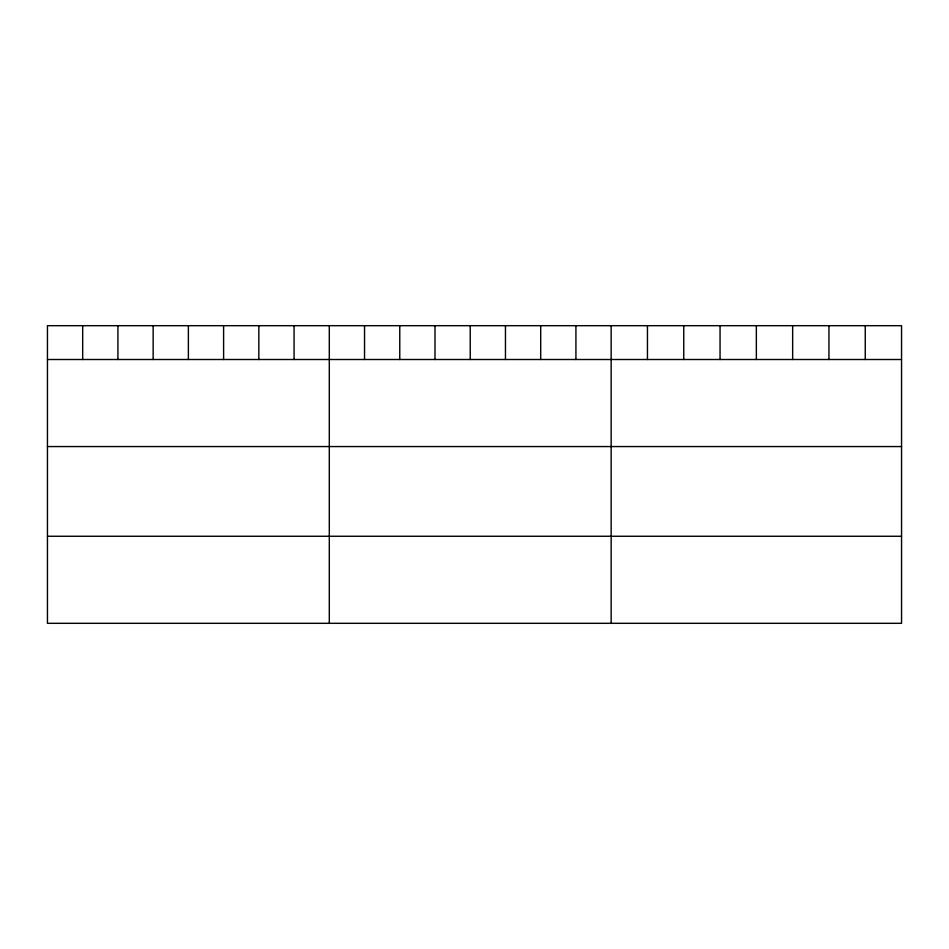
<?xml version="1.0" encoding="UTF-8"?>
<svg xmlns="http://www.w3.org/2000/svg" width="949" height="949" viewBox="0 0 949 949"><rect width="100%" height="100%" fill="white"/><g stroke="black" fill="none" stroke-linecap="round" stroke-linejoin="round"><path stroke-width="1.42" d="M901.55 359.505L901.55 623.315L47.45 623.315L47.45 325.685L901.55 325.685L901.55 359.505L47.45 359.505M47.45 446.564L901.55 446.564M47.45 536.256L901.55 536.256M865.251 325.685L865.251 359.505M828.952 325.685L828.952 359.505M792.652 325.685L792.652 359.505M756.353 325.685L756.353 359.505M720.054 325.685L720.054 359.505M683.755 325.685L683.755 359.505M647.455 325.685L647.455 359.505M611.156 325.685L611.156 623.315M575.924 325.685L575.924 359.505M540.693 325.685L540.693 359.505M505.461 325.685L505.461 359.505M470.229 325.685L470.229 359.505M434.998 325.685L434.998 359.505M399.766 325.685L399.766 359.505M364.535 325.685L364.535 359.505M329.303 325.685L329.303 623.315M294.071 325.685L294.071 359.505M258.84 325.685L258.84 359.505M223.608 325.685L223.608 359.505M188.377 325.685L188.377 359.505M153.145 325.685L153.145 359.505M117.913 325.685L117.913 359.505M82.682 325.685L82.682 359.505"/></g></svg>
